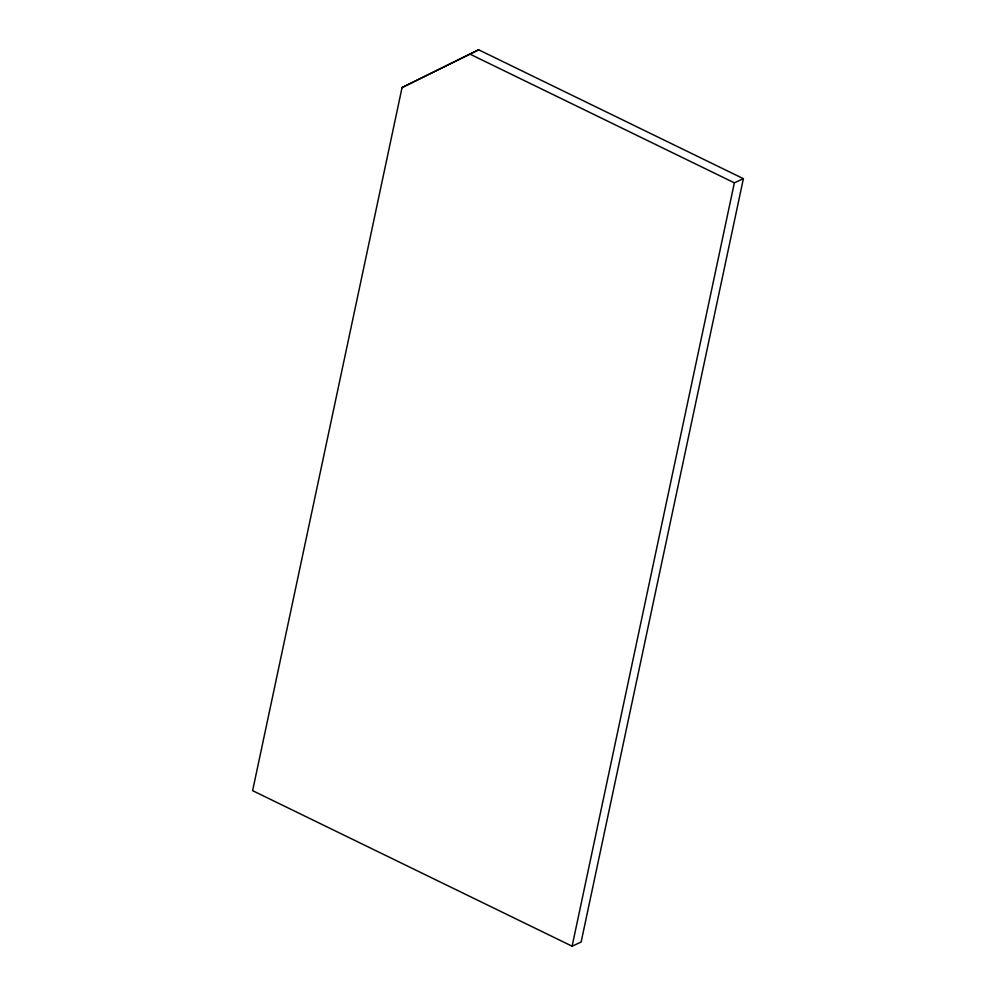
<?xml version="1.0" encoding="UTF-8"?>
<svg xmlns="http://www.w3.org/2000/svg" width="996" height="996" viewBox="0 0 996 996"><rect width="100%" height="100%" fill="white"/><g stroke="black" fill="none" stroke-linecap="round" stroke-linejoin="round"><path stroke-width="1.49" d="M402.06 87.561L252.611 790.662L572.102 946.2L581.129 942.042L743.39 178.67L478.665 49.8L402.06 87.561L478.665 49.8M572.102 946.2L734.363 182.828L743.39 178.67M469.639 53.958L734.363 182.828"/></g></svg>
